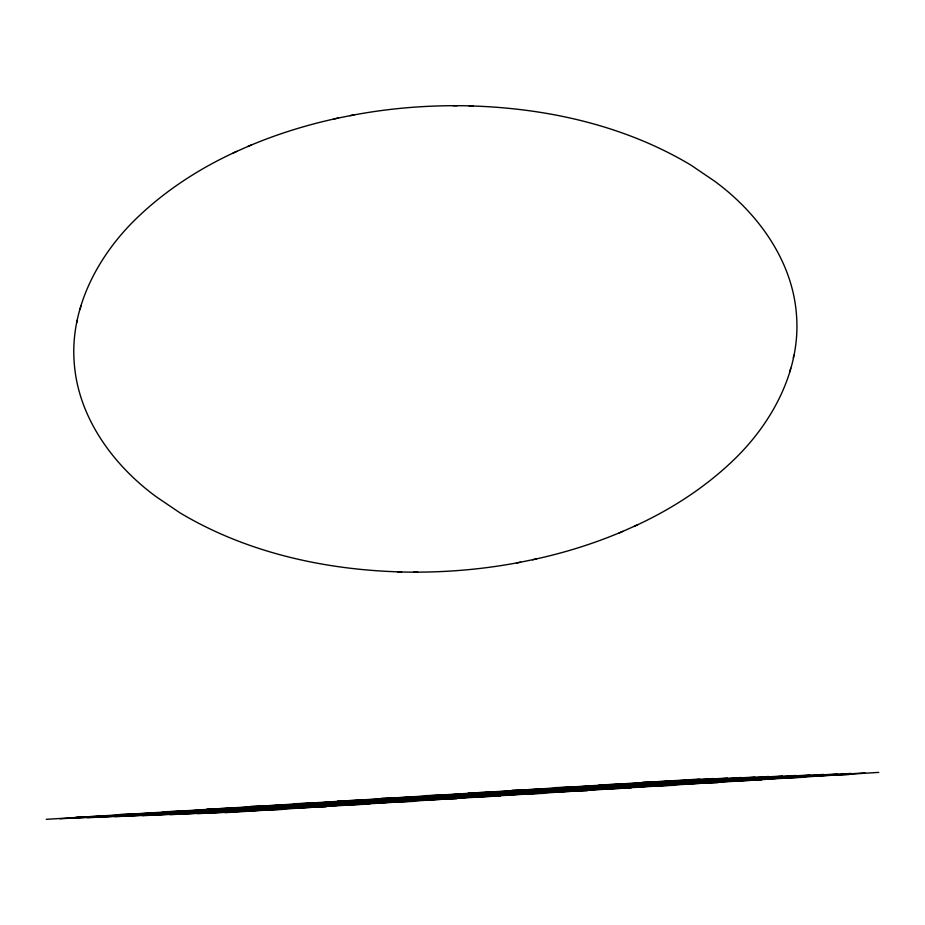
<?xml version="1.0" encoding="UTF-8"?>
<svg xmlns="http://www.w3.org/2000/svg" width="925" height="925" viewBox="0 0 925 925"><rect width="100%" height="100%" fill="white"/><g stroke="black" fill="none" stroke-linecap="round" stroke-linejoin="round"><path stroke-width="1.39" d="M236.754 151.376C200.297 167.957 166.13 189.914 137.189 217.71C98.247 255.046 69.618 308.21 74.266 363.398C78.348 417.822 113.509 465.587 156.533 496.968L179.739 512.693C246.374 552.618 324.583 569.881 401.67 571.951M633.949 526.464C670.405 509.883 704.572 487.926 733.513 460.13C772.456 422.794 801.085 369.618 796.448 314.442C792.355 260.017 757.193 212.241 714.169 180.872L690.963 165.136C624.329 125.222 546.12 107.959 469.044 105.889M76.775 322.698L77.434 320.062M80.024 309.551L80.903 306.025M789.8 371.815L790.678 368.277M793.268 357.778L793.928 355.142M247.877 146.485C276.899 134.032 307.25 124.702 338.122 118.088M532.58 559.741C563.452 553.138 593.804 543.796 622.826 531.343M233.1 153.007L251.635 144.809M619.068 533.031L637.603 524.822M350.066 115.683C390.558 107.797 431.963 104.71 473.184 105.959M397.519 571.881C438.739 573.118 480.144 570.043 520.636 562.157M334.041 118.932L354.194 114.827M516.52 563.013L536.673 558.897M46.25 819.33L699.878 779.058M60.009 818.822L713.638 778.549M73.769 818.313L727.397 778.029M87.528 817.804L741.156 777.52M101.287 817.284L754.916 777.012M115.047 816.775L768.675 776.503M128.806 816.266L782.434 775.982M142.566 815.746L796.194 775.474M156.325 815.237L809.953 774.965M170.084 814.728L823.712 774.445M183.844 814.22L837.472 773.936M197.603 813.699L851.231 773.427M211.363 813.191L864.991 772.918M225.122 812.682L878.75 772.398M642.551 782.261L848.93 774.572M598.972 784.943L805.363 777.254M555.393 787.626L761.784 779.948M511.826 790.308L718.205 782.631M468.247 792.991L674.637 785.313M424.667 795.685L631.058 787.996M381.088 798.368L587.479 790.69M337.521 801.05L543.912 793.372M293.942 803.732L500.333 796.055M250.363 806.427L456.753 798.737M206.795 809.109L413.174 801.42M163.216 811.792L369.607 804.114M119.637 814.474L326.028 806.797M76.07 817.168L282.449 809.479M452.972 105.67L457.135 105.739M413.567 572.101L417.742 572.17"/></g></svg>
